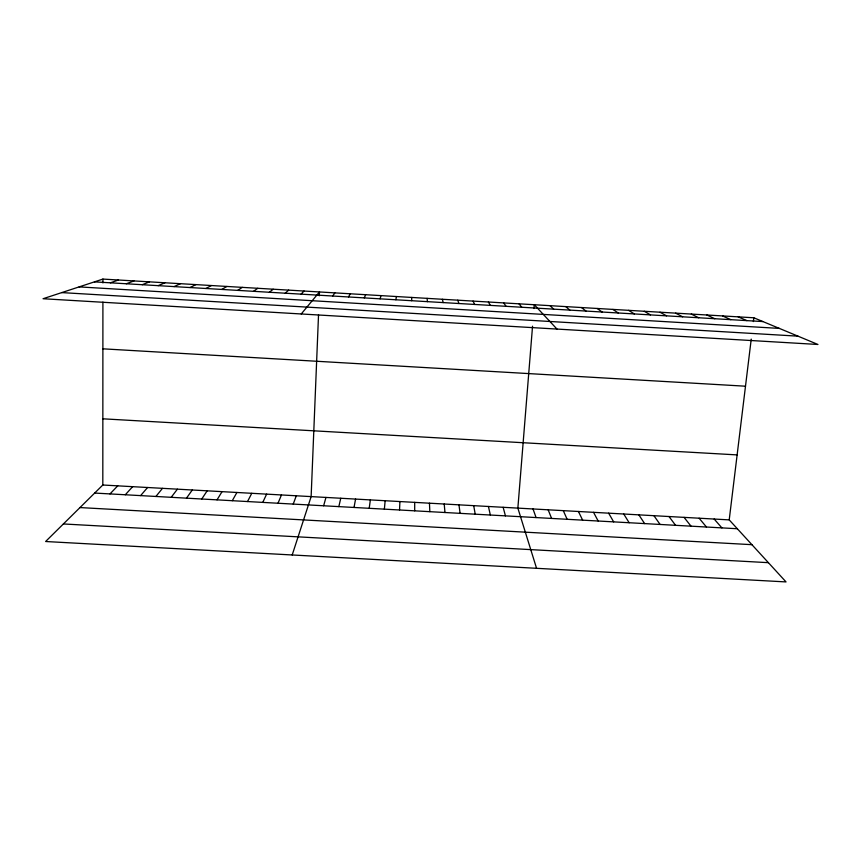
<?xml version="1.0" encoding="UTF-8"?>
<svg xmlns="http://www.w3.org/2000/svg" width="861" height="861" viewBox="0 0 861 861"><rect width="100%" height="100%" fill="white"/><g stroke="black" fill="none" stroke-linecap="round" stroke-linejoin="round"><path stroke-width="1.29" d="M102.814 485.012L729.213 519.883L786.028 581.918L45.611 541.515L102.814 485.012L102.911 302.103M102.922 282.925L102.922 279.082L753.827 317.784L817.95 344.475L43.05 298.735L102.922 279.082M414.69 510.831L414.701 502.372M411.655 300.715L411.741 297.443M318.527 314.825L311.133 496.603L292.202 554.968M319.302 295.775L319.463 291.965L301.232 313.974M399.536 509.992L399.924 501.554M532.55 326.201L517.859 508.119L536.564 568.303M533.971 308.529L534.283 304.729L556.981 329.074M384.372 509.152L385.147 500.725M729.213 519.883L751.233 339.116M753.375 321.562L753.827 317.784M369.208 508.302L370.359 499.907M395.877 299.779L396.383 296.539M354.022 507.463L355.571 499.079M338.836 506.623L340.762 498.261M323.639 505.773L325.953 497.432M380.099 298.842L381.014 295.624M293.224 504.083L296.302 495.785M364.311 297.895L365.634 294.71M277.995 503.244L281.472 494.957M262.766 502.393L266.63 494.128M247.527 501.554L251.778 493.299M348.511 296.959L350.255 293.795M232.276 500.704L236.915 492.47M217.026 499.854L222.052 491.653M201.754 499.014L207.167 490.824M332.701 296.023L334.864 292.88M186.482 498.164L192.283 489.995M171.199 497.314L177.398 489.166M155.906 496.463L162.492 488.338M140.612 495.613L147.586 487.498M125.297 494.763L132.669 486.669M109.982 493.913L117.742 485.841M301.049 294.139L304.051 291.04M285.217 293.203L288.639 290.125M269.364 292.256L273.206 289.21M253.511 291.319L257.773 288.295M237.647 290.372L242.328 287.37M221.772 289.436L226.874 286.455M205.887 288.489L211.408 285.54M189.99 287.542L195.942 284.614M174.094 286.605L180.455 283.7M158.176 285.658L164.968 282.774M142.259 284.711L149.47 281.848M126.33 283.764L133.961 280.934M110.391 282.817L118.452 280.008M94.656 493.062L737.328 528.74M79.976 507.57L751.922 544.679M63.38 523.962L768.41 562.674M102.846 418.812L737.124 454.899M102.889 348.823L745.497 386.202M94.441 281.87L762.932 321.573M79.126 286.896L779.345 328.407M61.744 292.6L797.964 336.156M738.211 316.859L746.896 320.626M722.573 315.933L730.838 319.668M706.935 314.997L714.781 318.721M691.286 314.071L698.712 317.763M675.627 313.135L682.633 316.805M659.957 312.209L666.554 315.847M644.276 311.273L650.453 314.9M628.595 310.337L634.342 313.942M612.892 309.411L618.23 312.984M597.19 308.475L602.108 312.026M581.476 307.538L585.964 311.069M565.752 306.602L569.821 310.111M550.018 305.666L553.666 309.142M714.167 519.043L721.895 527.879M699.121 518.204L706.461 527.029M518.989 303.825L521.798 307.259M684.064 517.364L691.017 526.168M668.997 516.525L675.562 525.307M653.919 515.685L660.096 524.457M503.696 302.911L506.096 306.322M638.84 514.846L644.631 523.596M623.741 514.006L629.143 522.735M488.391 302.007L490.372 305.386M608.641 513.167L613.656 521.874M593.541 512.327L598.158 521.013M578.42 511.488L582.649 520.152M473.076 301.092L474.648 304.45M563.288 510.648L567.141 519.291M548.156 509.798L551.61 518.43M533.013 508.959L536.08 517.569M457.761 300.188L458.913 303.524M503.147 507.301L505.439 515.868M442.425 299.273L443.167 302.588M488.424 506.472L490.339 515.029M473.701 505.655L475.218 514.189M458.956 504.837L460.108 513.35M427.088 298.358L427.411 301.651M444.211 504.019L444.976 512.51M429.456 503.19L429.833 511.671"/></g></svg>
